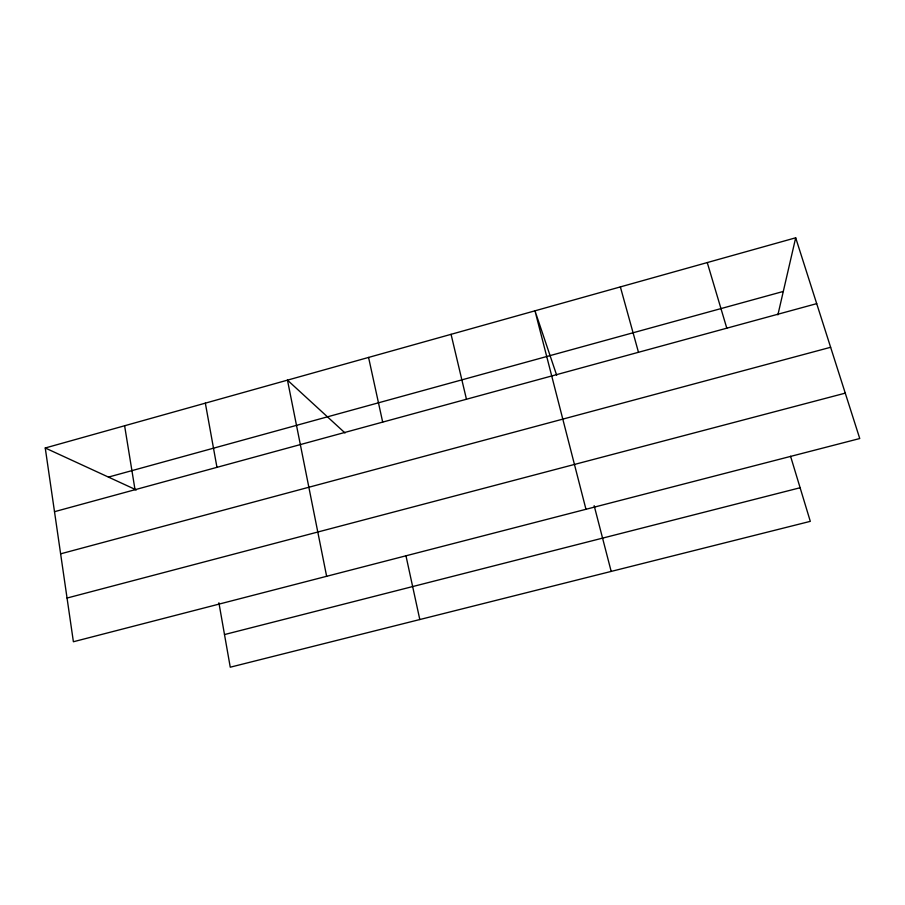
<?xml version="1.0" encoding="UTF-8"?>
<svg xmlns="http://www.w3.org/2000/svg" width="905" height="905" viewBox="0 0 905 905"><rect width="100%" height="100%" fill="white"/><g stroke="black" fill="none" stroke-linecap="round" stroke-linejoin="round"><path stroke-width="1.36" d="M777.893 314.85L795.687 237.8L45.25 447.986L73.395 641.747L859.75 438.529L795.687 237.8M108.442 477.093L783.3 291.444M54.504 511.687L816.706 303.639M60.624 553.837L830.632 347.282M67.049 598.047L845.27 393.143M224.497 634.563L800.111 487.75M45.25 447.986L136.327 489.933M345.031 432.975L287.473 380.145L326.637 576.304M556.677 375.213L534.979 310.822L585.965 509.277M790.563 456.256L810.303 521.348L230.255 667.2L218.897 602.775M707.258 262.563L726.794 328.176M620.366 286.908L638.478 352.283M594.166 505.68L611.18 571.417M451.063 334.33L466.46 399.241M368.573 357.43L382.679 422.103M405.96 555.76L419.807 619.54M205.345 403.155L216.962 467.342M124.607 425.757L135.026 489.707"/></g></svg>
